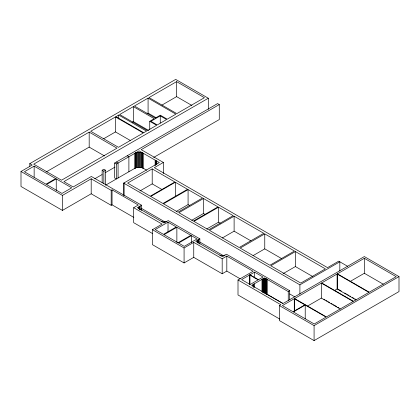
<?xml version="1.0" encoding="UTF-8"?>
<svg xmlns="http://www.w3.org/2000/svg" width="420" height="420" viewBox="0 0 420 420"><rect width="100%" height="100%" fill="white"/><g stroke="black" fill="none" stroke-linecap="round" stroke-linejoin="round"><path stroke-width="0.63" d="M254.195 287.128L254.195 283.868L253.124 285.369L254.195 286.865M140.107 209.958L140.107 206.047L138.968 207.564L140.018 209.097M197.274 242.797L197.29 240.928L198.387 239.694L198.387 242.954M155.001 165.049C157.238 164.231 157.4 161.065 155.159 160.146L155.159 165.359M29.794 166.231L29.794 163.622L175.675 79.396L208.309 98.238L208.309 109.316M133.844 217.418L112.051 204.834L111.184 205.333L91.192 193.793L62.438 210.394L21 186.47L21 171.481L32.204 165.013L29.794 163.622M89.182 132.116L33.684 164.157L61.498 180.217L116.996 148.171L89.182 132.116L89.182 147.105L46.142 171.953M115.479 116.933L90.668 131.261L118.477 147.315L143.293 132.993L115.479 116.933L115.479 131.922L130.237 140.443M118.724 115.059L115.946 116.666L143.756 132.725L146.538 131.119L118.724 115.059L118.724 118.97M149.741 121.286L154.24 118.687L133.339 106.622L119.653 114.523L147.462 130.583L156.655 125.276L149.741 121.286L149.741 129.754M148.082 98.112L134.395 106.013L155.29 118.083L160.303 115.185L167.218 119.18L175.891 114.167L148.082 98.112L148.082 113.101L156.03 117.684M176.605 81.643L149.011 97.577L176.82 113.631L204.414 97.703L176.605 81.643L176.605 96.632L191.929 105.478M34.146 166.136L24.428 171.749L45.969 184.186L55.687 178.573L34.146 166.136L34.146 177.214M103.64 138.758L115.479 131.922M132.248 122.241L133.339 121.611L148.591 130.415M146.984 113.731L148.082 113.101M161.963 105.084L176.605 96.632M160.267 115.889L150.901 121.296L157.227 124.945L166.593 119.537L160.267 115.889L160.267 123.055M56.243 178.894L46.526 184.506L61.976 193.426L71.694 187.814L56.243 178.894L56.243 190.622M208.309 98.238L63.908 181.608L73.174 186.958L91.345 176.468L141.561 205.212L141.561 210.42M102.16 182.606L102.16 170.226L103.861 169.244L105.562 170.226L105.562 185.209M123.701 195.505L123.701 183.125L159.327 162.55L139.088 150.869L116.377 163.978L116.377 178.967L114.676 177.986L114.676 162.997L217.581 103.588L219.277 104.57L219.277 119.558L153.641 157.453M102.16 170.226L103.861 171.208L105.562 170.226M219.277 104.57L141.188 149.651L163.359 162.451L163.359 173.528M21 171.481L62.438 195.405L91.192 178.804L111.184 190.349L112.051 189.851L138.316 205.013L133.681 207.69L133.681 222.673L152.633 233.62M94.763 178.778L102.055 174.568M105.425 172.625L115.022 167.081M106.103 184.9L136.385 167.412M152.203 168.893L127.607 183.094L150.271 196.182L174.872 181.981L152.203 168.893L152.203 183.881L139.907 190.979M163.359 162.451L154.334 167.664L327.511 267.645L338.725 261.166L347.55 266.264M175.319 182.238L150.722 196.439L162.934 203.49L187.535 189.289L175.319 182.238L175.319 196.576M141.561 205.212L137.419 207.601L164.057 222.978L168.2 220.589L199.841 238.859L199.841 244.072M188.081 189.609L163.485 203.81L177.965 212.168L202.566 197.967L188.081 189.609L188.081 204.593L176.342 211.37M203.49 198.503L178.894 212.704L193.389 221.072L217.985 206.871L203.49 198.503L203.49 213.491L191.751 220.269M240.23 278.838L226.816 271.094L222.185 273.772L193.751 257.36L184.081 262.941L152.439 244.671L152.439 229.688L162.109 224.102L133.681 207.69M168.026 222.169L155.206 229.572L163.485 234.355L176.311 226.947L168.026 222.169L168.026 231.94M176.867 227.267L164.041 234.675L178.012 242.739L190.832 235.331L176.867 227.267L176.867 242.256L177.986 242.902M218.542 207.191L193.94 221.393L208.588 229.85L233.189 215.649L218.542 207.191L218.542 222.18L206.797 228.958M191.389 235.657L178.568 243.059L184.28 246.362L197.106 238.954L191.389 235.657L191.389 242.823M234.113 216.184L209.517 230.386L239.179 247.511L263.781 233.31L234.113 216.184L234.113 231.168L250.908 240.865M152.439 229.688L184.081 247.958L193.751 242.372L222.185 258.783L226.816 256.111L253.082 271.273L238.004 279.983L238.004 294.966L279.767 319.079M199.841 238.859L195.699 241.248L222.338 256.625L226.48 254.237L289.706 290.74L289.706 299.864M222.374 237.946L234.113 231.168M264.763 233.882L240.167 248.078L269.881 265.235L294.478 251.034L264.763 233.882L264.763 248.866L281.584 258.578M253.024 255.644L264.763 248.866M249.716 274.932L241.621 279.605L250.115 284.513L258.216 279.836L249.716 274.932L249.716 284.702M249.931 274.806L254.567 272.129L263.067 277.037L258.431 279.715L249.931 274.806L249.931 284.582M295.402 251.57L270.806 265.771L300.778 283.075L325.379 268.873L295.402 251.57L295.402 266.553L312.937 276.675M283.106 273.656L295.402 266.553M238.004 279.983L280.896 304.747L279.416 305.603L279.416 320.586L314.081 340.604L399 291.575L399 276.591L364.334 256.573L283.033 303.513L251.601 285.369L264.548 277.893L288.251 291.58L289.706 290.74M123.701 183.125L299.901 284.855L339.827 261.802L339.827 270.926M294.278 298.73L282.382 305.603L293.013 311.74L304.909 304.868L294.278 298.73L294.278 311.115M294.588 298.552L321.347 283.106L353.178 301.481L326.413 316.932L294.588 298.552L294.588 311.588M337.108 274.003L321.657 282.928L353.488 301.303L368.939 292.383L337.108 274.003L337.108 288.992L356.092 299.954M337.418 273.824L364.334 258.29L396.16 276.665L369.243 292.205L337.418 273.824L337.418 288.813M305.219 305.046L293.323 311.918L314.213 323.978L326.109 317.111L305.219 305.046L305.219 318.733M307.409 306.138L321.347 298.09L340.331 309.052M334.346 290.582L337.108 288.992M350.312 281.369L364.334 273.273L383.318 284.235M279.416 305.603L314.081 325.616L399 276.591M135.345 153.059L134.762 153.363L134.762 168.352C137.34 166.945 140.648 166.934 143.262 168.263L143.262 153.274C140.837 152.029 137.839 151.998 135.345 153.059L135.345 168.047M166.745 221.429L164.126 222.085L161.464 221.482M225.026 255.077L222.401 255.733L219.744 255.129M282.697 303.356L267.146 294.378L267.146 279.389L266.39 279.058L264.096 278.786L261.986 279.373L261.986 291.753M267.146 294.378L265.965 293.921L265.965 278.933M127.192 155.773L128.893 156.755L128.893 171.743M141.697 167.359L146.659 170.226M337.974 289.133L341.324 291.07M344.678 293.002L346.353 293.974M347.466 294.614L348.584 295.26M349.703 295.906L350.821 296.552M352.495 297.518L353.608 298.163M354.727 298.809L355.845 299.45M116.377 162.015L118.078 162.997L118.078 177.986M89.182 147.105L104.507 155.951M152.203 183.881L162.403 189.767M188.081 204.593L189.756 205.559M203.49 213.491L205.165 214.457M218.542 222.18L220.232 223.157M114.676 162.997L116.377 163.978M323.888 299.203L325.006 299.849M326.125 300.489L327.243 301.135M328.356 301.781L329.474 302.426M331.149 303.392L332.267 304.038M333.385 304.684L336.735 306.616M337.848 307.262L338.966 307.907M141.262 208.252L165.06 221.986M199.621 241.941L223.981 256.006M289.706 293.953L294.803 296.893M198.298 242.744L197.248 241.211M364.334 258.29L364.334 273.273M321.347 283.106L321.347 298.09M314.081 325.616L314.081 340.604M299.901 284.855L299.901 293.974M288.251 291.58L288.251 300.699M266.784 279.211L266.784 294.194M266.39 279.058L266.39 294.042M265.514 278.843L265.514 293.832M265.046 278.791L265.046 293.123M264.569 278.77L264.569 293.108M264.096 278.786L264.096 293.123M263.629 278.838L263.629 292.519M263.172 278.922L263.172 292.609M262.747 279.043L262.747 292.073M262.348 279.195L262.348 292.226M254.567 272.129L254.567 277.993M253.88 284.078L253.88 287.338M253.612 284.308L253.612 286.913M253.402 284.555L253.402 286.514M253.244 284.818L253.244 286.776M253.155 285.091L253.155 286.949M226.816 256.111L226.816 271.094M222.185 258.783L222.185 273.772M198.061 239.904L198.061 243.164M197.783 240.135L197.783 242.744M197.558 240.387L197.558 242.34M197.395 240.655L197.395 242.608M197.29 240.928L197.29 242.23M193.751 242.372L193.751 257.36M184.081 247.958L184.081 262.941M156.802 162.162L156.802 164.115M156.665 161.716L156.665 164.32M156.424 161.285L156.424 164.54M156.088 160.871L156.088 164.131M155.668 160.493L155.668 165.049M142.658 152.985L142.658 167.969M141.997 152.738L141.997 167.722M141.288 152.544L141.288 167.533M140.537 152.407L140.537 167.391M139.766 152.323L139.766 167.312M139.781 206.257L139.781 209.517M139.503 206.488L139.503 209.097M139.277 206.74L139.277 208.693M139.115 207.008L139.115 208.309M139.01 207.281L139.01 208.583M138.978 152.303L138.978 167.291M138.196 152.339L138.196 167.328M137.429 152.439L137.429 167.422M136.689 152.591L136.689 167.58M135.991 152.801L135.991 167.785M133.339 106.622L133.339 121.611M124.105 182.889L124.105 195.269M112.051 189.851L112.051 204.834M111.184 190.349L111.184 205.333M103.861 171.208L103.861 183.587M91.192 178.804L91.192 193.793M62.438 195.405L62.438 210.394"/></g></svg>
